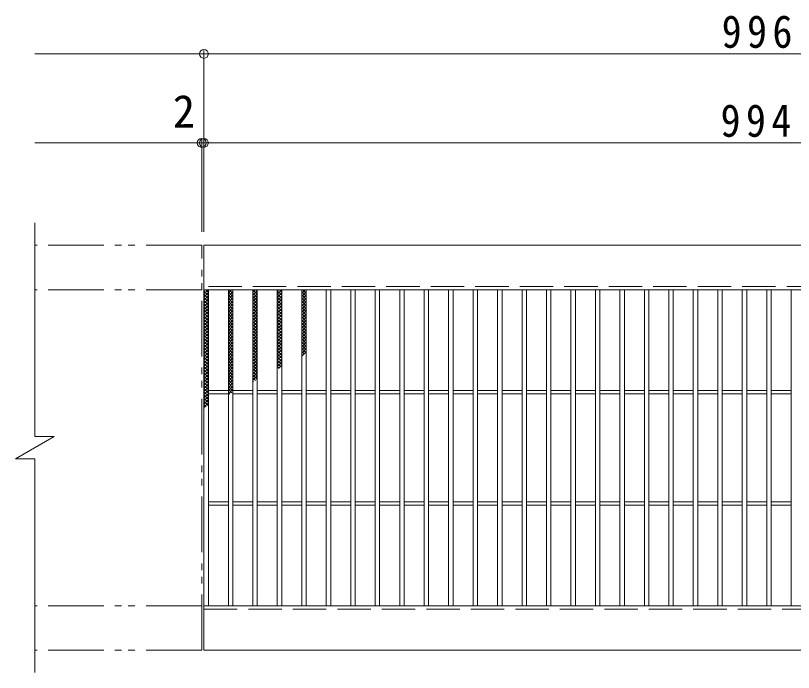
# Model space of a CAD drawing. Units: millimetres at full size, sheet at 1:10; details may follow other scales. Extents: x -1651 to 1789, y -1355 to 1163.
# Drawn here: x -1604 to -905, y 572 to 1163 of the extents above; entities that cross this region are included whole.
import ezdxf
from ezdxf.enums import TextEntityAlignment as Align

# ---------------------------------------------------------------- set-up
doc = ezdxf.new("R2010")
doc.units = ezdxf.units.MM
doc.header["$LTSCALE"] = 10
doc.header["$PDMODE"] = 32
doc.header["$PDSIZE"] = 8
doc.linetypes.add('DASHED3', pattern=[4, 3, -1])
doc.linetypes.add('DOUBLE_CHAIN1', pattern=[8.8, 5, -1, 0.6, -0.6, 0.6, -1])
for name, color, linetype, lineweight in [('C-1', 2, 'Continuous', 9), ('C-2', 3, 'Continuous', 9), ('C-4', 7, 'Continuous', 9), ('C-9', 6, 'Continuous', 5)]:
    doc.layers.add(name, color=color, linetype=linetype, lineweight=lineweight)
doc.styles.add('ＭＳ ゴシック', font='')
doc.styles.get('ＭＳ ゴシック').set_extended_font_data('MS Gothic')

msp = doc.modelspace()

# ---------------------------------------------------------------- linework, layer by layer
at = {"layer": 'C-1', "linetype": 'DOUBLE_CHAIN1'}
for p, q in [((-1436.52, 956.48), (-1586.52, 956.48)), ((-1436.52, 592.48), (-1436.52, 956.48)), ((-1436.52, 916.48), (-1586.52, 916.48)), ((-1436.52, 632.48), (-1586.52, 632.48)), ((-1436.52, 592.48), (-1586.52, 592.48))]:
    msp.add_line(p, q, dxfattribs=at)
at = {"layer": 'C-1'}
for p, q in [((-440.52, 956.48), (-1434.52, 956.48)), ((-1434.52, 916.48), (-1434.52, 956.48)), ((-440.52, 916.48), (-1434.52, 916.48)), ((-1603.84, 764.48), (-1569.2, 784.48)), ((-1434.52, 632.48), (-440.52, 632.48)), ((-1434.52, 592.48), (-1434.52, 632.48)), ((-1434.52, 592.48), (-440.52, 592.48))]:
    msp.add_line(p, q, dxfattribs=at)
at = {"layer": 'C-1', "linetype": 'DASHED3'}
for p, q in [((-440.52, 919.48), (-1434.52, 919.48)), ((-1434.52, 629.48), (-440.52, 629.48))]:
    msp.add_line(p, q, dxfattribs=at)
at = {"layer": 'C-1'}
for points in [[(-1586.52, 976.48), (-1586.52, 784.48), (-1569.2, 784.48)], [(-1603.84, 764.48), (-1586.52, 764.48), (-1586.52, 572.48)]]:
    msp.add_lwpolyline(points, dxfattribs=at)
at = {"layer": 'C-2'}
for p, q in [((-1434.52, 916.48), (-1434.52, 632.48)), ((-1430.52, 916.48), (-1430.52, 632.48)), ((-1412.52, 916.48), (-1412.52, 632.48)), ((-1408.52, 916.48), (-1408.52, 632.48)), ((-1390.52, 916.48), (-1390.52, 632.48)), ((-1386.52, 916.48), (-1386.52, 632.48)), ((-1368.52, 916.48), (-1368.52, 632.48)), ((-1364.52, 916.48), (-1364.52, 632.48)), ((-1346.52, 916.48), (-1346.52, 632.48)), ((-1342.52, 916.48), (-1342.52, 632.48)), ((-1324.52, 916.48), (-1324.52, 632.48)), ((-1320.52, 916.48), (-1320.52, 632.48)), ((-1302.52, 916.48), (-1302.52, 632.48)), ((-1298.52, 916.48), (-1298.52, 632.48)), ((-1280.52, 916.48), (-1280.52, 632.48)), ((-1276.52, 916.48), (-1276.52, 632.48)), ((-1258.52, 916.48), (-1258.52, 632.48)), ((-1254.52, 916.48), (-1254.52, 632.48)), ((-1236.52, 916.48), (-1236.52, 632.48)), ((-1232.52, 916.48), (-1232.52, 632.48)), ((-1214.52, 916.48), (-1214.52, 632.48)), ((-1210.52, 916.48), (-1210.52, 632.48)), ((-1192.52, 916.48), (-1192.52, 632.48)), ((-1188.52, 916.48), (-1188.52, 632.48)), ((-1170.52, 916.48), (-1170.52, 632.48)), ((-1166.52, 916.48), (-1166.52, 632.48)), ((-1148.52, 916.48), (-1148.52, 632.48)), ((-1144.52, 916.48), (-1144.52, 632.48)), ((-1126.52, 916.48), (-1126.52, 632.48)), ((-1122.52, 916.48), (-1122.52, 632.48)), ((-1104.52, 916.48), (-1104.52, 632.48)), ((-1100.52, 916.48), (-1100.52, 632.48)), ((-1082.52, 916.48), (-1082.52, 632.48)), ((-1078.52, 916.48), (-1078.52, 632.48)), ((-1060.52, 916.48), (-1060.52, 632.48)), ((-1056.52, 916.48), (-1056.52, 632.48)), ((-1038.52, 916.48), (-1038.52, 632.48)), ((-1034.52, 916.48), (-1034.52, 632.48)), ((-1016.52, 916.48), (-1016.52, 632.48)), ((-1012.52, 916.48), (-1012.52, 632.48)), ((-994.52, 916.48), (-994.52, 632.48)), ((-990.52, 916.48), (-990.52, 632.48)), ((-972.52, 916.48), (-972.52, 632.48)), ((-968.52, 916.48), (-968.52, 632.48)), ((-950.52, 916.48), (-950.52, 632.48)), ((-946.52, 916.48), (-946.52, 632.48)), ((-928.52, 916.48), (-928.52, 632.48)), ((-924.52, 916.48), (-924.52, 632.48)), ((-906.52, 916.48), (-906.52, 632.48)), ((-1430.52, 825.98), (-1412.52, 825.98)), ((-1408.52, 825.98), (-1390.52, 825.98)), ((-1386.52, 825.98), (-1368.52, 825.98)), ((-1364.52, 825.98), (-1346.52, 825.98)), ((-1342.52, 825.98), (-1324.52, 825.98)), ((-1320.52, 825.98), (-1302.52, 825.98)), ((-1298.52, 825.98), (-1280.52, 825.98)), ((-1276.52, 825.98), (-1258.52, 825.98)), ((-1254.52, 825.98), (-1236.52, 825.98)), ((-1232.52, 825.98), (-1214.52, 825.98)), ((-1210.52, 825.98), (-1192.52, 825.98)), ((-1188.52, 825.98), (-1170.52, 825.98)), ((-1166.52, 825.98), (-1148.52, 825.98)), ((-1144.52, 825.98), (-1126.52, 825.98)), ((-1122.52, 825.98), (-1104.52, 825.98)), ((-1100.52, 825.98), (-1082.52, 825.98)), ((-1078.52, 825.98), (-1060.52, 825.98)), ((-1056.52, 825.98), (-1038.52, 825.98)), ((-1034.52, 825.98), (-1016.52, 825.98)), ((-1012.52, 825.98), (-994.52, 825.98)), ((-990.52, 825.98), (-972.52, 825.98)), ((-968.52, 825.98), (-950.52, 825.98)), ((-946.52, 825.98), (-928.52, 825.98)), ((-924.52, 825.98), (-906.52, 825.98)), ((-1430.52, 822.98), (-1412.52, 822.98)), ((-1408.52, 822.98), (-1390.52, 822.98)), ((-1386.52, 822.98), (-1368.52, 822.98)), ((-1364.52, 822.98), (-1346.52, 822.98)), ((-1342.52, 822.98), (-1324.52, 822.98)), ((-1320.52, 822.98), (-1302.52, 822.98)), ((-1298.52, 822.98), (-1280.52, 822.98)), ((-1276.52, 822.98), (-1258.52, 822.98)), ((-1254.52, 822.98), (-1236.52, 822.98)), ((-1232.52, 822.98), (-1214.52, 822.98)), ((-1210.52, 822.98), (-1192.52, 822.98)), ((-1188.52, 822.98), (-1170.52, 822.98)), ((-1166.52, 822.98), (-1148.52, 822.98)), ((-1144.52, 822.98), (-1126.52, 822.98)), ((-1122.52, 822.98), (-1104.52, 822.98)), ((-1100.52, 822.98), (-1082.52, 822.98)), ((-1078.52, 822.98), (-1060.52, 822.98)), ((-1056.52, 822.98), (-1038.52, 822.98)), ((-1034.52, 822.98), (-1016.52, 822.98)), ((-1012.52, 822.98), (-994.52, 822.98)), ((-990.52, 822.98), (-972.52, 822.98)), ((-968.52, 822.98), (-950.52, 822.98)), ((-946.52, 822.98), (-928.52, 822.98)), ((-924.52, 822.98), (-906.52, 822.98)), ((-1430.52, 725.98), (-1412.52, 725.98)), ((-1430.52, 722.98), (-1412.52, 722.98)), ((-1408.52, 725.98), (-1390.52, 725.98)), ((-1408.52, 722.98), (-1390.52, 722.98)), ((-1386.52, 725.98), (-1368.52, 725.98)), ((-1386.52, 722.98), (-1368.52, 722.98)), ((-1364.52, 725.98), (-1346.52, 725.98)), ((-1364.52, 722.98), (-1346.52, 722.98)), ((-1342.52, 725.98), (-1324.52, 725.98)), ((-1342.52, 722.98), (-1324.52, 722.98)), ((-1320.52, 725.98), (-1302.52, 725.98)), ((-1320.52, 722.98), (-1302.52, 722.98)), ((-1298.52, 725.98), (-1280.52, 725.98)), ((-1298.52, 722.98), (-1280.52, 722.98)), ((-1276.52, 725.98), (-1258.52, 725.98)), ((-1276.52, 722.98), (-1258.52, 722.98)), ((-1254.52, 725.98), (-1236.52, 725.98)), ((-1254.52, 722.98), (-1236.52, 722.98)), ((-1232.52, 725.98), (-1214.52, 725.98)), ((-1232.52, 722.98), (-1214.52, 722.98)), ((-1210.52, 725.98), (-1192.52, 725.98)), ((-1210.52, 722.98), (-1192.52, 722.98)), ((-1188.52, 725.98), (-1170.52, 725.98)), ((-1188.52, 722.98), (-1170.52, 722.98)), ((-1166.52, 725.98), (-1148.52, 725.98)), ((-1166.52, 722.98), (-1148.52, 722.98)), ((-1144.52, 725.98), (-1126.52, 725.98)), ((-1144.52, 722.98), (-1126.52, 722.98)), ((-1122.52, 725.98), (-1104.52, 725.98)), ((-1122.52, 722.98), (-1104.52, 722.98)), ((-1100.52, 725.98), (-1082.52, 725.98)), ((-1100.52, 722.98), (-1082.52, 722.98)), ((-1078.52, 725.98), (-1060.52, 725.98)), ((-1078.52, 722.98), (-1060.52, 722.98)), ((-1056.52, 725.98), (-1038.52, 725.98)), ((-1056.52, 722.98), (-1038.52, 722.98)), ((-1034.52, 725.98), (-1016.52, 725.98)), ((-1034.52, 722.98), (-1016.52, 722.98)), ((-1012.52, 725.98), (-994.52, 725.98)), ((-1012.52, 722.98), (-994.52, 722.98)), ((-990.52, 725.98), (-972.52, 725.98)), ((-990.52, 722.98), (-972.52, 722.98)), ((-968.52, 725.98), (-950.52, 725.98)), ((-968.52, 722.98), (-950.52, 722.98)), ((-946.52, 725.98), (-928.52, 725.98)), ((-946.52, 722.98), (-928.52, 722.98)), ((-924.52, 725.98), (-906.52, 725.98)), ((-924.52, 722.98), (-906.52, 722.98))]:
    msp.add_line(p, q, dxfattribs=at)
at = {"layer": 'C-4'}
for p, q in [((-1586.52, 1128.48), (-288.52, 1128.48)), ((-1434.52, 968.48), (-1434.52, 1131.48)), ((-1436.52, 968.48), (-1436.52, 1051.48)), ((-1586.52, 1048.48), (-288.52, 1048.48))]:
    msp.add_line(p, q, dxfattribs=at)
for p in [(-1434.52, 1128.48), (-1436.52, 1048.48), (-1434.52, 1048.48)]:
    msp.add_point(p, dxfattribs=at)
at = {"layer": 'C-9'}
for p, q in [((-1434.52, 912.69), (-1430.73, 916.48)), ((-1434.52, 915.52), (-1433.56, 916.48)), ((-1432.93, 916.48), (-1430.52, 914.07)), ((-1412.52, 913.55), (-1409.59, 916.48)), ((-1412.52, 916.38), (-1412.42, 916.48)), ((-1411.79, 916.48), (-1408.52, 913.21)), ((-1408.96, 916.48), (-1408.52, 916.04)), ((-1390.52, 914.41), (-1388.45, 916.48)), ((-1390.52, 916.36), (-1386.52, 912.36)), ((-1387.82, 916.48), (-1386.52, 915.19)), ((-1368.52, 915.27), (-1367.31, 916.48)), ((-1368.52, 912.44), (-1364.52, 916.44)), ((-1366.68, 916.48), (-1364.52, 914.33)), ((-1346.52, 913.3), (-1343.34, 916.48)), ((-1346.52, 916.12), (-1346.16, 916.48)), ((-1345.54, 916.48), (-1342.52, 913.47)), ((-1342.71, 916.48), (-1342.52, 916.3)), ((-1434.52, 915.24), (-1430.52, 911.24)), ((-1434.52, 909.86), (-1430.52, 913.86)), ((-1434.52, 912.42), (-1430.52, 908.42)), ((-1434.52, 907.04), (-1430.52, 911.04)), ((-1434.52, 909.59), (-1430.52, 905.59)), ((-1412.52, 910.72), (-1408.52, 914.72)), ((-1412.52, 914.39), (-1408.52, 910.39)), ((-1412.52, 907.89), (-1408.52, 911.89)), ((-1412.52, 911.56), (-1408.52, 907.56)), ((-1390.52, 911.58), (-1386.52, 915.58)), ((-1390.52, 913.53), (-1386.52, 909.53)), ((-1390.52, 908.75), (-1386.52, 912.75)), ((-1390.52, 910.7), (-1386.52, 906.7)), ((-1390.52, 905.92), (-1386.52, 909.92)), ((-1368.52, 915.5), (-1364.52, 911.5)), ((-1368.52, 909.61), (-1364.52, 913.61)), ((-1368.52, 912.67), (-1364.52, 908.67)), ((-1368.52, 906.78), (-1364.52, 910.78)), ((-1368.52, 909.84), (-1364.52, 905.84)), ((-1346.52, 914.64), (-1342.52, 910.64)), ((-1346.52, 910.47), (-1342.52, 914.47)), ((-1346.52, 911.81), (-1342.52, 907.81)), ((-1346.52, 907.64), (-1342.52, 911.64)), ((-1434.52, 904.21), (-1430.52, 908.21)), ((-1434.52, 906.76), (-1430.52, 902.76)), ((-1434.52, 901.38), (-1430.52, 905.38)), ((-1434.52, 903.93), (-1430.52, 899.93)), ((-1434.52, 898.55), (-1430.52, 902.55)), ((-1412.52, 905.07), (-1408.52, 909.07)), ((-1412.52, 908.73), (-1408.52, 904.73)), ((-1412.52, 902.24), (-1408.52, 906.24)), ((-1412.52, 905.9), (-1408.52, 901.9)), ((-1412.52, 899.41), (-1408.52, 903.41)), ((-1412.52, 903.07), (-1408.52, 899.07)), ((-1390.52, 907.87), (-1386.52, 903.87)), ((-1390.52, 903.1), (-1386.52, 907.1)), ((-1390.52, 905.04), (-1386.52, 901.04)), ((-1390.52, 900.27), (-1386.52, 904.27)), ((-1390.52, 902.21), (-1386.52, 898.21)), ((-1368.52, 903.95), (-1364.52, 907.95)), ((-1368.52, 907.01), (-1364.52, 903.01)), ((-1368.52, 901.12), (-1364.52, 905.12)), ((-1368.52, 904.19), (-1364.52, 900.19)), ((-1368.52, 898.3), (-1364.52, 902.3)), ((-1346.52, 908.98), (-1342.52, 904.98)), ((-1346.52, 904.81), (-1342.52, 908.81)), ((-1346.52, 906.16), (-1342.52, 902.16)), ((-1346.52, 901.98), (-1342.52, 905.98)), ((-1346.52, 903.33), (-1342.52, 899.33)), ((-1346.52, 899.15), (-1342.52, 903.15)), ((-1434.52, 901.1), (-1430.52, 897.1)), ((-1434.52, 895.72), (-1430.52, 899.72)), ((-1434.52, 898.27), (-1430.52, 894.27)), ((-1434.52, 892.89), (-1430.52, 896.89)), ((-1434.52, 895.45), (-1430.52, 891.45)), ((-1412.52, 896.58), (-1408.52, 900.58)), ((-1412.52, 900.24), (-1408.52, 896.24)), ((-1412.52, 893.75), (-1408.52, 897.75)), ((-1412.52, 897.42), (-1408.52, 893.42)), ((-1390.52, 897.44), (-1386.52, 901.44)), ((-1390.52, 899.39), (-1386.52, 895.39)), ((-1390.52, 894.61), (-1386.52, 898.61)), ((-1390.52, 896.56), (-1386.52, 892.56)), ((-1390.52, 891.78), (-1386.52, 895.78)), ((-1368.52, 901.36), (-1364.52, 897.36)), ((-1368.52, 895.47), (-1364.52, 899.47)), ((-1368.52, 898.53), (-1364.52, 894.53)), ((-1368.52, 892.64), (-1364.52, 896.64)), ((-1368.52, 895.7), (-1364.52, 891.7)), ((-1346.52, 900.5), (-1342.52, 896.5)), ((-1346.52, 896.33), (-1342.52, 900.33)), ((-1346.52, 897.67), (-1342.52, 893.67)), ((-1346.52, 893.5), (-1342.52, 897.5)), ((-1434.52, 890.07), (-1430.52, 894.07)), ((-1434.52, 892.62), (-1430.52, 888.62)), ((-1434.52, 887.24), (-1430.52, 891.24)), ((-1434.52, 889.79), (-1430.52, 885.79)), ((-1434.52, 884.41), (-1430.52, 888.41)), ((-1412.52, 890.92), (-1408.52, 894.92)), ((-1412.52, 894.59), (-1408.52, 890.59)), ((-1412.52, 888.09), (-1408.52, 892.09)), ((-1412.52, 891.76), (-1408.52, 887.76)), ((-1412.52, 885.27), (-1408.52, 889.27)), ((-1412.52, 888.93), (-1408.52, 884.93)), ((-1390.52, 893.73), (-1386.52, 889.73)), ((-1390.52, 888.95), (-1386.52, 892.95)), ((-1390.52, 890.9), (-1386.52, 886.9)), ((-1390.52, 886.12), (-1386.52, 890.12)), ((-1368.52, 889.81), (-1364.52, 893.81)), ((-1368.52, 892.87), (-1364.52, 888.87)), ((-1368.52, 886.98), (-1364.52, 890.98)), ((-1368.52, 890.04), (-1364.52, 886.04)), ((-1368.52, 884.15), (-1364.52, 888.15)), ((-1346.52, 894.84), (-1342.52, 890.84)), ((-1346.52, 890.67), (-1342.52, 894.67)), ((-1346.52, 892.01), (-1342.52, 888.01)), ((-1346.52, 887.84), (-1342.52, 891.84)), ((-1346.52, 889.19), (-1342.52, 885.19)), ((-1346.52, 885.01), (-1342.52, 889.01)), ((-1434.52, 886.96), (-1430.52, 882.96)), ((-1434.52, 881.58), (-1430.52, 885.58)), ((-1434.52, 884.13), (-1430.52, 880.13)), ((-1434.52, 878.75), (-1430.52, 882.75)), ((-1434.52, 881.3), (-1430.52, 877.3)), ((-1412.52, 882.44), (-1408.52, 886.44)), ((-1412.52, 886.1), (-1408.52, 882.1)), ((-1412.52, 879.61), (-1408.52, 883.61)), ((-1412.52, 883.27), (-1408.52, 879.27)), ((-1390.52, 888.07), (-1386.52, 884.07)), ((-1390.52, 883.3), (-1386.52, 887.3)), ((-1390.52, 885.24), (-1386.52, 881.24)), ((-1390.52, 880.47), (-1386.52, 884.47)), ((-1390.52, 882.42), (-1386.52, 878.42)), ((-1390.52, 877.64), (-1386.52, 881.64)), ((-1368.52, 887.22), (-1364.52, 883.22)), ((-1368.52, 881.33), (-1364.52, 885.33)), ((-1368.52, 884.39), (-1364.52, 880.39)), ((-1368.52, 878.5), (-1364.52, 882.5)), ((-1368.52, 881.56), (-1364.52, 877.56)), ((-1346.52, 886.36), (-1342.52, 882.36)), ((-1346.52, 882.18), (-1342.52, 886.18)), ((-1346.52, 883.53), (-1342.52, 879.53)), ((-1346.52, 879.35), (-1342.52, 883.35)), ((-1434.52, 875.92), (-1430.52, 879.92)), ((-1434.52, 878.47), (-1430.52, 874.48)), ((-1434.52, 873.1), (-1430.52, 877.1)), ((-1434.52, 875.65), (-1430.52, 871.65)), ((-1434.52, 870.27), (-1430.52, 874.27)), ((-1412.52, 876.78), (-1408.52, 880.78)), ((-1412.52, 880.45), (-1408.52, 876.45)), ((-1412.52, 873.95), (-1408.52, 877.95)), ((-1412.52, 877.62), (-1408.52, 873.62)), ((-1412.52, 871.12), (-1408.52, 875.12)), ((-1412.52, 874.79), (-1408.52, 870.79)), ((-1390.52, 879.59), (-1386.52, 875.59)), ((-1390.52, 874.81), (-1386.52, 878.81)), ((-1390.52, 876.76), (-1386.52, 872.76)), ((-1390.52, 871.98), (-1386.52, 875.98)), ((-1368.52, 875.67), (-1364.52, 879.67)), ((-1368.52, 878.73), (-1364.52, 874.73)), ((-1368.52, 872.84), (-1364.52, 876.84)), ((-1368.52, 875.9), (-1364.52, 871.9)), ((-1346.52, 880.7), (-1342.52, 876.7)), ((-1346.52, 876.53), (-1342.52, 880.53)), ((-1346.52, 877.87), (-1342.52, 873.87)), ((-1346.52, 873.7), (-1342.52, 877.7)), ((-1346.52, 875.04), (-1342.52, 871.04)), ((-1346.52, 870.87), (-1342.52, 874.87)), ((-1434.52, 872.82), (-1430.52, 868.82)), ((-1434.52, 867.44), (-1430.52, 871.44)), ((-1434.52, 869.99), (-1430.52, 865.99)), ((-1434.52, 864.61), (-1430.52, 868.61)), ((-1434.52, 867.16), (-1430.52, 863.16)), ((-1412.52, 868.3), (-1408.52, 872.3)), ((-1412.52, 871.96), (-1408.52, 867.96)), ((-1412.52, 865.47), (-1408.52, 869.47)), ((-1412.52, 869.13), (-1408.52, 865.13)), ((-1390.52, 873.93), (-1386.52, 869.93)), ((-1390.52, 869.15), (-1386.52, 873.15)), ((-1390.52, 871.1), (-1386.52, 867.1)), ((-1390.52, 866.33), (-1386.52, 870.33)), ((-1390.52, 868.27), (-1386.52, 864.27)), ((-1390.52, 863.5), (-1386.52, 867.5)), ((-1368.52, 870.01), (-1364.52, 874.01)), ((-1368.52, 873.07), (-1364.52, 869.07)), ((-1368.52, 867.18), (-1364.52, 871.18)), ((-1368.52, 870.24), (-1364.52, 866.24)), ((-1368.52, 864.36), (-1364.52, 868.36)), ((-1368.52, 867.42), (-1364.52, 863.42)), ((-1346.52, 872.22), (-1342.52, 868.22)), ((-1346.52, 868.04), (-1342.52, 872.04)), ((-1346.52, 869.39), (-1342.52, 865.39)), ((-1346.52, 865.21), (-1342.52, 869.21)), ((-1434.52, 861.78), (-1430.52, 865.78)), ((-1434.52, 864.33), (-1430.52, 860.33)), ((-1434.52, 858.95), (-1430.52, 862.95)), ((-1434.52, 861.5), (-1430.52, 857.5)), ((-1412.52, 862.64), (-1408.52, 866.64)), ((-1412.52, 866.3), (-1408.52, 862.3)), ((-1412.52, 859.81), (-1408.52, 863.81)), ((-1412.52, 863.47), (-1408.52, 859.47)), ((-1412.52, 856.98), (-1408.52, 860.98)), ((-1412.52, 860.65), (-1408.52, 856.65)), ((-1390.52, 865.45), (-1386.52, 861.45)), ((-1390.52, 860.67), (-1386.52, 864.67)), ((-1390.52, 862.62), (-1386.52, 858.62)), ((-1390.52, 857.84), (-1386.52, 861.84)), ((-1368.52, 861.53), (-1364.52, 865.53)), ((-1368.52, 864.59), (-1364.52, 860.59)), ((-1368.52, 858.7), (-1364.52, 862.7)), ((-1368.52, 861.76), (-1364.52, 857.76)), ((-1346.52, 866.56), (-1342.52, 862.56)), ((-1346.52, 862.38), (-1342.52, 866.38)), ((-1346.52, 863.73), (-1342.52, 859.73)), ((-1346.52, 859.56), (-1342.52, 863.56)), ((-1346.52, 860.9), (-1344.07, 858.45)), ((-1346.52, 856.73), (-1342.52, 860.73)), ((-1434.52, 856.12), (-1430.52, 860.12)), ((-1434.52, 858.68), (-1430.52, 854.68)), ((-1434.52, 853.3), (-1430.52, 857.3)), ((-1434.52, 855.85), (-1430.52, 851.85)), ((-1434.52, 850.47), (-1430.52, 854.47)), ((-1412.52, 854.15), (-1408.52, 858.15)), ((-1412.52, 857.82), (-1408.52, 853.82)), ((-1412.52, 851.33), (-1408.52, 855.33)), ((-1412.52, 854.99), (-1408.52, 850.99)), ((-1390.52, 859.79), (-1386.52, 855.79)), ((-1390.52, 855.01), (-1386.52, 859.01)), ((-1390.52, 856.96), (-1386.52, 852.96)), ((-1390.52, 852.18), (-1386.52, 856.18)), ((-1390.52, 854.13), (-1386.52, 850.13)), ((-1390.52, 849.35), (-1386.52, 853.36)), ((-1368.52, 855.87), (-1364.52, 859.87)), ((-1368.52, 858.93), (-1364.52, 854.93)), ((-1368.52, 853.04), (-1364.52, 857.04)), ((-1368.52, 856.1), (-1364.52, 852.1)), ((-1368.52, 850.21), (-1364.52, 854.21)), ((-1368.52, 853.27), (-1364.52, 849.27)), ((-1346.52, 858.07), (-1345.65, 857.21)), ((-1434.52, 853.02), (-1430.52, 849.02)), ((-1434.52, 847.64), (-1430.52, 851.64)), ((-1434.52, 850.19), (-1430.52, 846.19)), ((-1434.52, 844.81), (-1430.52, 848.81)), ((-1434.52, 847.36), (-1430.52, 843.36)), ((-1412.52, 848.5), (-1408.52, 852.5)), ((-1412.52, 852.16), (-1408.52, 848.16)), ((-1412.52, 845.67), (-1408.52, 849.67)), ((-1412.52, 849.33), (-1408.52, 845.33)), ((-1412.52, 842.84), (-1408.52, 846.84)), ((-1412.52, 846.5), (-1408.52, 842.5)), ((-1390.52, 851.3), (-1386.52, 847.3)), ((-1390.52, 846.53), (-1386.52, 850.53)), ((-1390.52, 848.47), (-1386.52, 844.47)), ((-1390.52, 843.7), (-1386.52, 847.7)), ((-1368.52, 847.38), (-1364.52, 851.38)), ((-1368.52, 850.45), (-1365.36, 847.28)), ((-1368.52, 847.62), (-1366.95, 846.04)), ((-1367.34, 845.74), (-1364.52, 848.56)), ((-1434.52, 841.98), (-1430.52, 845.98)), ((-1434.52, 844.53), (-1430.52, 840.53)), ((-1434.52, 839.15), (-1430.52, 843.15)), ((-1434.52, 841.71), (-1430.52, 837.71)), ((-1434.52, 836.33), (-1430.52, 840.33)), ((-1412.52, 840.01), (-1408.52, 844.01)), ((-1412.52, 843.68), (-1408.52, 839.68)), ((-1412.52, 837.18), (-1408.52, 841.18)), ((-1412.52, 840.85), (-1408.52, 836.85)), ((-1390.52, 845.65), (-1386.52, 841.65)), ((-1390.52, 840.87), (-1386.52, 844.87)), ((-1390.52, 842.82), (-1386.52, 838.82)), ((-1390.52, 838.04), (-1386.52, 842.04)), ((-1390.52, 839.99), (-1386.65, 836.12)), ((-1390.52, 835.21), (-1386.52, 839.21)), ((-1434.52, 838.88), (-1430.52, 834.88)), ((-1434.52, 833.5), (-1430.52, 837.5)), ((-1434.52, 836.05), (-1430.52, 832.05)), ((-1434.52, 830.67), (-1430.52, 834.67)), ((-1434.52, 833.22), (-1430.52, 829.22)), ((-1412.52, 834.35), (-1408.52, 838.35)), ((-1412.52, 838.02), (-1408.52, 834.02)), ((-1412.52, 831.53), (-1408.52, 835.53)), ((-1412.52, 835.19), (-1408.52, 831.19)), ((-1412.52, 828.7), (-1408.52, 832.7)), ((-1412.52, 832.36), (-1408.52, 828.36)), ((-1390.52, 837.16), (-1388.24, 834.88)), ((-1390.52, 834.33), (-1389.83, 833.64)), ((-1387.24, 835.66), (-1386.52, 836.38)), ((-1434.52, 827.84), (-1430.52, 831.84)), ((-1434.52, 830.39), (-1430.52, 826.39)), ((-1434.52, 825.01), (-1430.52, 829.01)), ((-1434.52, 827.56), (-1430.52, 823.56)), ((-1434.52, 822.18), (-1430.52, 826.18)), ((-1412.52, 825.87), (-1408.52, 829.87)), ((-1412.52, 829.53), (-1408.52, 825.53)), ((-1412.52, 823.04), (-1408.52, 827.04)), ((-1412.52, 826.71), (-1409.54, 823.72)), ((-1434.52, 824.73), (-1430.52, 820.74)), ((-1434.52, 819.36), (-1430.52, 823.36)), ((-1434.52, 821.91), (-1430.52, 817.91)), ((-1434.52, 816.53), (-1430.52, 820.53)), ((-1434.52, 819.08), (-1430.52, 815.08)), ((-1412.52, 823.88), (-1411.13, 822.48)), ((-1434.52, 813.7), (-1430.52, 817.7)), ((-1434.52, 816.25), (-1430.83, 812.56)), ((-1434.52, 810.87), (-1430.52, 814.87)), ((-1434.52, 813.42), (-1432.42, 811.32)), ((-1434.52, 810.59), (-1434.01, 810.08))]:
    msp.add_line(p, q, dxfattribs=at)

# ---------------------------------------------------------------- texts
at = {"layer": 'C-4', "color": 2, "style": 'ＭＳ ゴシック'}
msp.add_text('2', height=29.33, dxfattribs=at).set_placement((-1462.48, 1053.48), align=Align.BOTTOM_LEFT)
at = {"layer": 'C-4', "color": 2, "char_height": 29.33, "attachment_point": 7, "style": 'ＭＳ ゴシック'}
for s, insert in [('\\T1.27;\\W0.9;996', (-969.02, 1133.48)), ('\\T1.27;\\W0.9;994', (-970.02, 1053.48))]:
    msp.add_mtext(s, dxfattribs=dict(at, insert=insert))

doc.saveas('drawing.dxf')
